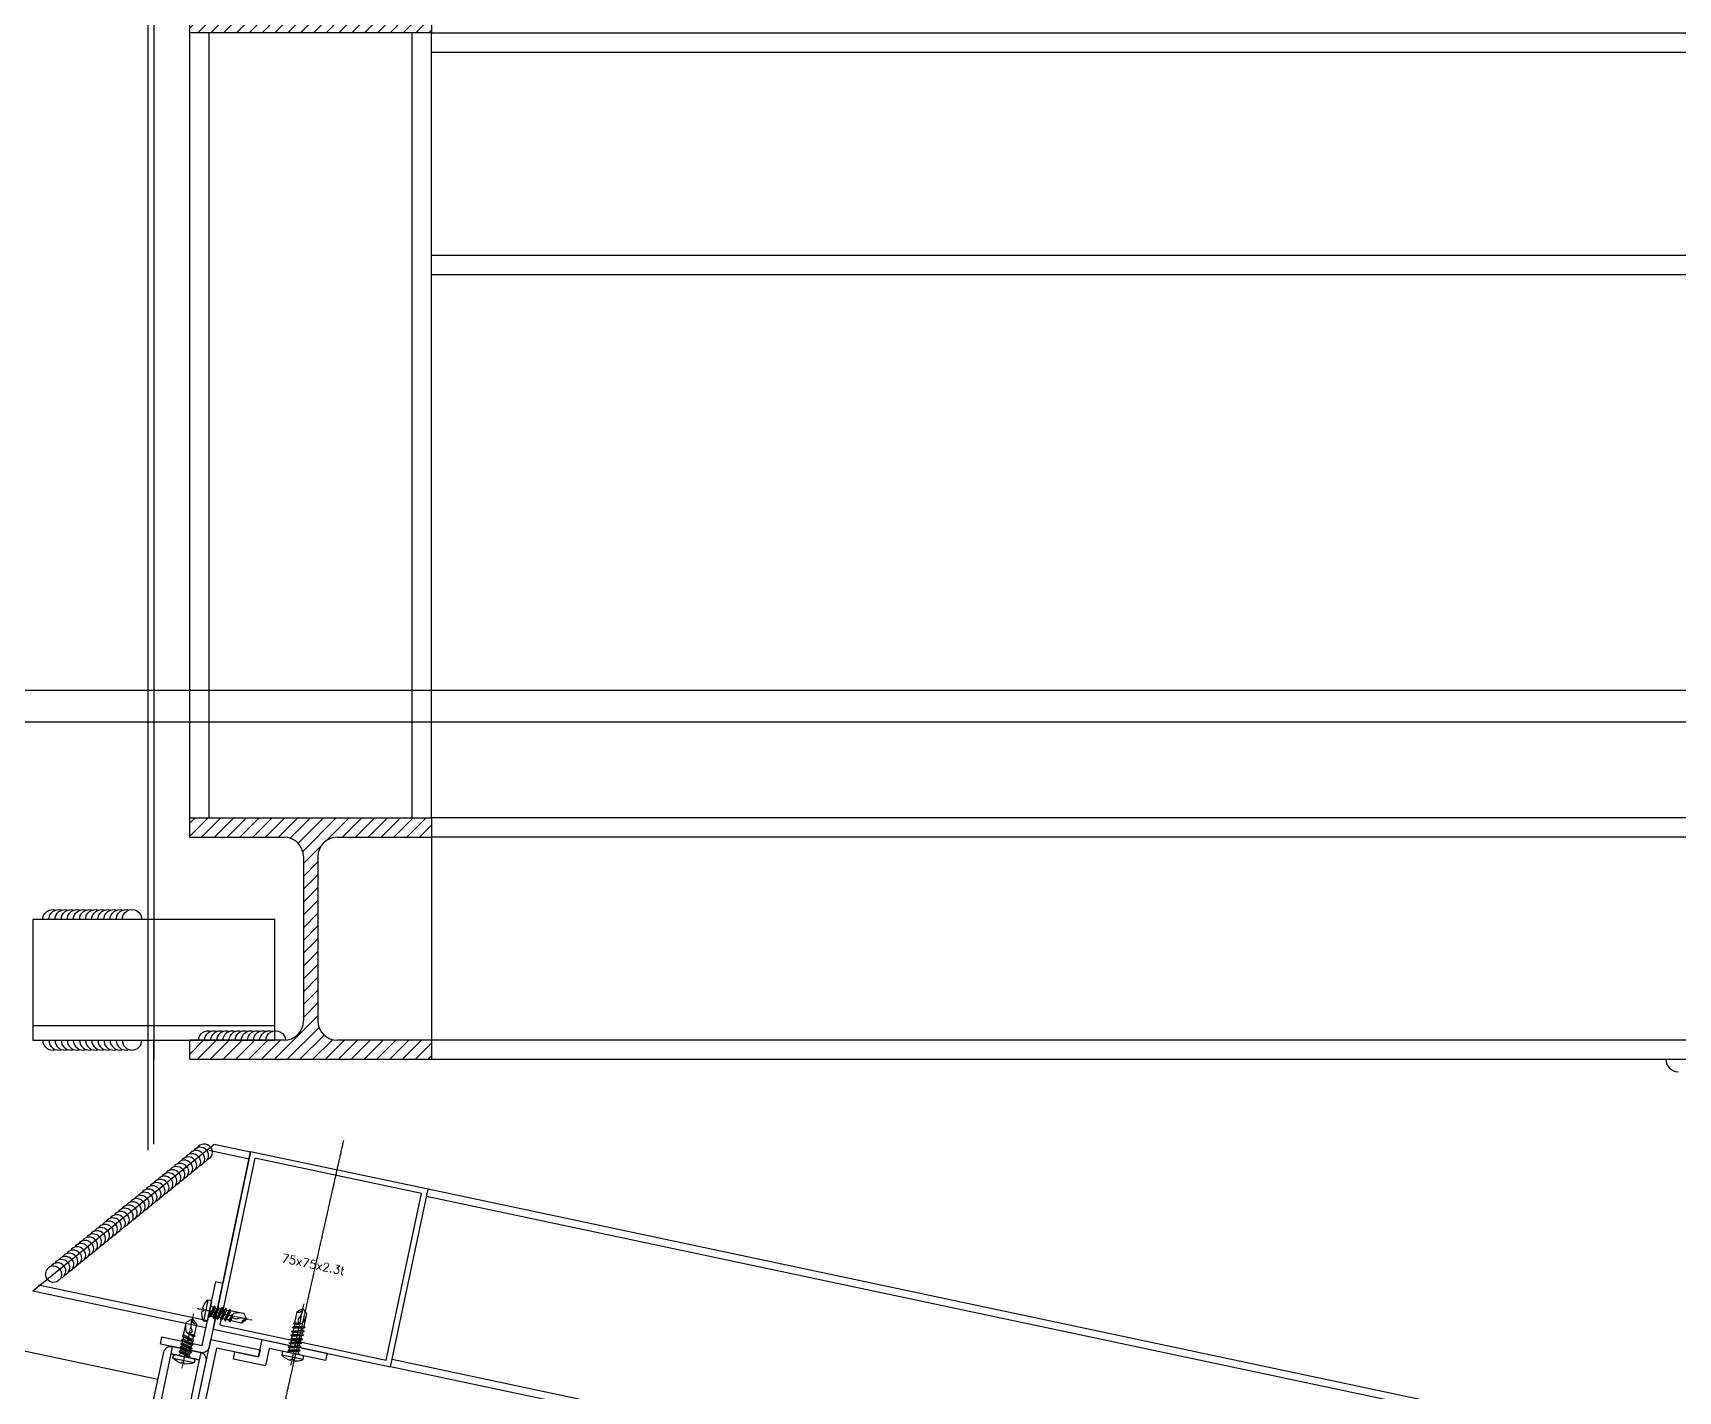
# Model space of a CAD drawing. Extents: x -3378 to 102197, y -3799 to 48702.
# Drawn here: x 88874 to 89555, y 23966 to 24528 of the extents above; entities that cross this region are included whole.
import ezdxf

# ---------------------------------------------------------------- set-up
doc = ezdxf.new("R2010")
doc.units = 0
doc.linetypes.add('CENTER', pattern=[2, 1.25, -0.25, 0.25, -0.25])
doc.linetypes.add('HIDDEN', pattern=[0.375, 0.25, -0.125])
for name, color, linetype in [('24WELD', 55, 'Continuous'), ('ARR', 6, 'Continuous'), ('BCM CL', 14, 'CENTER'), ('BCM-EXT', 2, 'Continuous'), ('BCM-SIL', 8, 'Continuous'), ('GM_SECT_15', 15, 'Continuous'), ('結構體 STRUCTURAL', 154, 'Continuous'), ('視覺模型鋁擠型暫替', 4, 'Continuous'), ('金屬面材 METAL PANEL', 2, 'Continuous'), ('隱藏線 HIDDEN', 8, 'HIDDEN')]:
    doc.layers.add(name, color=color, linetype=linetype)
doc.layers.add('不顯示', color=254, linetype='Continuous', plot=False)
doc.styles.add('DIM', font='simplex.shx', dxfattribs={"bigfont": 'chineset.shx'})

# ---------------------------------------------------------------- blocks, each defined once
blk = doc.blocks.new('A$C20AE7E0D')
at = {"layer": 'ARR', "color": 0, "linetype": 'CENTER', "ltscale": 0.87}
blk.add_line((21, 0), (-5.1, 0), dxfattribs=at)
at = {"layer": 'ARR', "color": 0, "linetype": 'ByBlock', "ltscale": 0.3}
for p, q in [((-1.61, -4.5), (-1.61, 4.5)), ((0.5, 2.24), (1.14, 1.9)), ((0.72, 2.13), (1.65, -2.5)), ((1.89, 1.9), (1.14, 1.9)), ((2.24, 2.5), (3.24, -2.5)), ((3.48, 1.9), (2.73, 1.9)), ((3.83, 2.5), (4.83, -2.5)), ((5.07, 1.9), (4.32, 1.9)), ((5.42, 2.5), (6.42, -2.5)), ((6.81, 1.9), (5.91, 1.9)), ((7.16, 2.5), (8.16, -2.5)), ((8.4, 1.9), (7.65, 1.9)), ((8.75, 2.5), (9.75, -2.5)), ((10.14, 1.9), (9.24, 1.9)), ((10.49, 2.5), (11.49, -2.5)), ((11.73, 1.9), (10.98, 1.9)), ((12.08, 2.5), (12.7, -0.6)), ((17.12, 2.1), (12.46, 2.1)), ((18.83, 0.06), (17.12, 2.1)), ((18.83, 0.06), (18.95, 0.06)), ((19, -0.01), (19, 0.01)), ((2.14, -1.9), (2.89, -1.9)), ((3.73, -1.9), (4.48, -1.9)), ((5.32, -1.9), (6.07, -1.9)), ((6.91, -1.9), (7.81, -1.9)), ((8.65, -1.9), (9.4, -1.9)), ((10.24, -1.9), (11.14, -1.9)), ((11.87, -2.1), (15.91, -2.1)), ((18.83, -0.06), (17.12, -2.1)), ((18.83, -0.06), (18.95, -0.06))]:
    blk.add_line(p, q, dxfattribs=at)
blk.add_lwpolyline([(-2.98, -0.5, 0.134476), (-1.61, -4.5), (-0.58, -4.5, 0.198912), (-0.44, -4.44), (-0.06, -4.06, 0.198912), (0, -3.92), (0, 3.92, 0.198912), (-0.06, 4.06), (-0.44, 4.44, 0.198912), (-0.58, 4.5), (-1.61, 4.5, 0.134562), (-2.98, 0.5), (-2.48, 0.5), (-2.48, -0.5), (-2.98, -0.5)], format="xyb", dxfattribs=at)
blk.add_lwpolyline([(1.14, 1.9), (2.14, -1.9), (1.8, -2.5), (1.65, -2.5), (1.3, -1.9), (0.3, 1.9), (0.5, 2.24)], dxfattribs=at)
for points in [[(3.24, -2.5), (2.89, -1.9), (1.89, 1.9), (2.24, 2.5), (2.39, 2.5), (2.73, 1.9), (3.73, -1.9), (3.39, -2.5)], [(4.83, -2.5), (4.48, -1.9), (3.48, 1.9), (3.83, 2.5), (3.98, 2.5), (4.32, 1.9), (5.32, -1.9), (4.98, -2.5)], [(6.42, -2.5), (6.07, -1.9), (5.07, 1.9), (5.42, 2.5), (5.57, 2.5), (5.91, 1.9), (6.91, -1.9), (6.57, -2.5)], [(8.16, -2.5), (7.81, -1.9), (6.81, 1.9), (7.16, 2.5), (7.31, 2.5), (7.65, 1.9), (8.65, -1.9), (8.31, -2.5)], [(9.75, -2.5), (9.4, -1.9), (8.4, 1.9), (8.75, 2.5), (8.9, 2.5), (9.24, 1.9), (10.24, -1.9), (9.9, -2.5)], [(11.49, -2.5), (11.14, -1.9), (10.14, 1.9), (10.49, 2.5), (10.64, 2.5), (10.98, 1.9), (11.98, -1.9), (11.64, -2.5)], [(12.08, 2.5), (11.73, 1.9), (12.7, -0.6), (12.46, 2.1), (12.23, 2.5)]]:
    blk.add_lwpolyline(points, close=True, dxfattribs=at)
for centre, radius, start, end in [((0.67, 3.07), 0.874, 220.33884, 257.78016), ((13.86, -0.29), 1.2, 56.15202, 236.15202), ((17.85, 6.88), 7.01, 241.64577, 278.00805), ((18.9, 1.75), 1.82, 168.86169, 267.68654), ((18.95, 0.01), 0.05, 0, 90), ((1.17, -3.34), 1.44, 84.73115, 144.21996), ((16.52, 4.88), 7.01, 241.64577, 274.95411), ((18.95, -0.01), 0.05, 270, 0)]:
    blk.add_arc(centre, radius, start, end, dxfattribs=at)
blk = doc.blocks.new('*U77')
at = {"color": 0, "linetype": 'ByBlock'}
blk.add_blockref('A$C20AE7E0D', (0, 0), dxfattribs=at)
blk = doc.blocks.new('75x75x2.3t')
at = {"layer": 'GM_SECT_15'}
for points in [[(0, -75), (75, -75), (75, 0), (0, 0)], [(2.3, -72.7), (72.7, -72.7), (72.7, -2.3), (2.3, -2.3)]]:
    blk.add_lwpolyline(points, close=True, dxfattribs=at)
at = {"layer": '不顯示', "linetype": 'Continuous', "insert": (21.79, -38.48), "char_height": 3.5, "attachment_point": 1, "style": 'DIM'}
blk.add_mtext_dynamic_manual_height_columns('75x75x2.3t', width=3.4858, gutter_width=17.5, heights=[0], dxfattribs=at)
blk = doc.blocks.new('M5x16圓頭自攻')
at = {"layer": 'ARR', "color": 0, "linetype": 'CENTER', "ltscale": 0.87}
blk.add_line((18, 0), (-5.1, 0), dxfattribs=at)
at = {"layer": 'ARR', "color": 0, "linetype": 'ByBlock', "ltscale": 0.3}
for p, q in [((-1.61, -4.5), (-1.61, 4.5)), ((0.5, 2.24), (1.14, 1.9)), ((0.72, 2.13), (1.65, -2.5)), ((1.89, 1.9), (1.14, 1.9)), ((2.24, 2.5), (3.24, -2.5)), ((3.48, 1.9), (2.73, 1.9)), ((3.83, 2.5), (4.83, -2.5)), ((5.07, 1.9), (4.32, 1.9)), ((5.42, 2.5), (6.42, -2.5)), ((6.81, 1.9), (5.91, 1.9)), ((7.16, 2.5), (8.16, -2.5)), ((8.4, 1.9), (7.65, 1.9)), ((8.73, 1.9), (7.98, 1.9)), ((9.08, 2.5), (9.7, -0.6)), ((14.12, 2.1), (9.46, 2.1)), ((15.83, 0.06), (14.12, 2.1)), ((15.83, 0.06), (15.95, 0.06)), ((16, -0.01), (16, 0.01)), ((2.14, -1.9), (2.89, -1.9)), ((3.73, -1.9), (4.48, -1.9)), ((5.32, -1.9), (6.07, -1.9)), ((6.91, -1.9), (7.81, -1.9)), ((8.54, -2.1), (12.91, -2.1)), ((15.83, -0.06), (14.12, -2.1)), ((15.83, -0.06), (15.95, -0.06))]:
    blk.add_line(p, q, dxfattribs=at)
blk.add_lwpolyline([(-2.98, -0.5, 0.134476), (-1.61, -4.5), (-0.58, -4.5, 0.198912), (-0.44, -4.44), (-0.06, -4.06, 0.198912), (0, -3.92), (0, 3.92, 0.198912), (-0.06, 4.06), (-0.44, 4.44, 0.198912), (-0.58, 4.5), (-1.61, 4.5, 0.134562), (-2.98, 0.5), (-2.48, 0.5), (-2.48, -0.5), (-2.98, -0.5)], format="xyb", dxfattribs=at)
blk.add_lwpolyline([(1.14, 1.9), (2.14, -1.9), (1.8, -2.5), (1.65, -2.5), (1.3, -1.9), (0.3, 1.9), (0.5, 2.24)], dxfattribs=at)
for points in [[(3.24, -2.5), (2.89, -1.9), (1.89, 1.9), (2.24, 2.5), (2.39, 2.5), (2.73, 1.9), (3.73, -1.9), (3.39, -2.5)], [(4.83, -2.5), (4.48, -1.9), (3.48, 1.9), (3.83, 2.5), (3.98, 2.5), (4.32, 1.9), (5.32, -1.9), (4.98, -2.5)], [(6.42, -2.5), (6.07, -1.9), (5.07, 1.9), (5.42, 2.5), (5.57, 2.5), (5.91, 1.9), (6.91, -1.9), (6.57, -2.5)], [(8.16, -2.5), (7.81, -1.9), (6.81, 1.9), (7.16, 2.5), (7.31, 2.5), (7.65, 1.9), (8.65, -1.9), (8.31, -2.5)], [(9.08, 2.5), (8.73, 1.9), (9.7, -0.6), (9.46, 2.1), (9.23, 2.5)]]:
    blk.add_lwpolyline(points, close=True, dxfattribs=at)
for centre, radius, start, end in [((0.67, 3.07), 0.874, 220.33884, 257.78016), ((10.86, -0.29), 1.2, 56.15202, 236.15202), ((14.85, 6.88), 7.01, 241.64577, 278.00805), ((15.9, 1.75), 1.82, 168.86169, 267.68654), ((15.95, 0.01), 0.05, 0, 90), ((1.17, -3.34), 1.44, 84.73115, 144.21996), ((13.52, 4.88), 7.01, 241.64577, 274.95411), ((15.95, -0.01), 0.05, 270, 0)]:
    blk.add_arc(centre, radius, start, end, dxfattribs=at)
blk = doc.blocks.new('*U255')
blk.add_blockref('M5x16圓頭自攻', (0, 0))
blk = doc.blocks.new('*U430')
for centre, end in [((-87.85, 45.64), 260.75881), ((-85.63, 44.49), 260.75881), ((-83.42, 43.33), 260.75881), ((-81.2, 42.18), 260.75881), ((-78.98, 41.03), 260.75881), ((-76.76, 39.88), 260.75881), ((-74.54, 38.72), 260.75881), ((-72.32, 37.57), 260.75881), ((-70.11, 36.42), 260.75881), ((-67.89, 35.27), 260.75881), ((-65.67, 34.11), 260.75881), ((-63.45, 32.96), 260.75881), ((-61.23, 31.81), 260.75881), ((-59.01, 30.66), 260.75881), ((-56.79, 29.5), 260.75881), ((-54.58, 28.35), 260.75881), ((-52.36, 27.2), 260.75881), ((-50.14, 26.05), 260.75881), ((-47.92, 24.89), 260.75881), ((-45.7, 23.74), 260.75881), ((-43.48, 22.59), 260.75881), ((-41.26, 21.44), 260.75881), ((-39.05, 20.28), 260.75881), ((-36.83, 19.13), 260.75881), ((-34.61, 17.98), 260.75881), ((-32.39, 16.83), 260.75881), ((-30.17, 15.67), 260.75881), ((-27.95, 14.52), 260.75881), ((-25.73, 13.37), 260.75881), ((-23.52, 12.22), 260.75881), ((-21.3, 11.06), 260.75881), ((-19.08, 9.91), 260.75881), ((-16.86, 8.76), 260.75881), ((-14.64, 7.61), 260.75881), ((-12.42, 6.45), 260.75881), ((-10.21, 5.3), 260.75881), ((-7.99, 4.15), 260.75881), ((-5.77, 3), 260.75881), ((-3.55, 1.84), 332.54896)]:
    blk.add_arc(centre, 4, 152.54896, end)
blk = doc.blocks.new('*U431')
for centre, end in [((-87.85, 45.64), 260.75881), ((-85.63, 44.49), 260.75881), ((-83.42, 43.33), 260.75881), ((-81.2, 42.18), 260.75881), ((-78.98, 41.03), 260.75881), ((-76.76, 39.88), 260.75881), ((-74.54, 38.72), 260.75881), ((-72.32, 37.57), 260.75881), ((-70.11, 36.42), 260.75881), ((-67.89, 35.27), 260.75881), ((-65.67, 34.11), 260.75881), ((-63.45, 32.96), 260.75881), ((-61.23, 31.81), 260.75881), ((-59.01, 30.66), 260.75881), ((-56.79, 29.5), 260.75881), ((-54.58, 28.35), 260.75881), ((-52.36, 27.2), 260.75881), ((-50.14, 26.05), 260.75881), ((-47.92, 24.89), 260.75881), ((-45.7, 23.74), 260.75881), ((-43.48, 22.59), 260.75881), ((-41.26, 21.44), 260.75881), ((-39.05, 20.28), 260.75881), ((-36.83, 19.13), 260.75881), ((-34.61, 17.98), 260.75881), ((-32.39, 16.83), 260.75881), ((-30.17, 15.67), 260.75881), ((-27.95, 14.52), 260.75881), ((-25.73, 13.37), 260.75881), ((-23.52, 12.22), 260.75881), ((-21.3, 11.06), 260.75881), ((-19.08, 9.91), 260.75881), ((-16.86, 8.76), 260.75881), ((-14.64, 7.61), 260.75881), ((-12.42, 6.45), 260.75881), ((-10.21, 5.3), 260.75881), ((-7.99, 4.15), 260.75881), ((-5.77, 3), 260.75881), ((-3.55, 1.84), 332.54896)]:
    blk.add_arc(centre, 4, 152.54896, end)
blk = doc.blocks.new('H-100x100x6x8')
at = {"layer": '視覺模型鋁擠型暫替', "linetype": 'Continuous'}
h = blk.add_hatch(dxfattribs=at)
h.set_pattern_fill('ANSI31', color=1, scale=30)
h.set_pattern_definition([(45, (-90912.223, -1005445.726), (-2.65165043, 2.65165043), [])])
edge = h.paths.add_edge_path()
edge.add_line((61, -8), (100, -8))
edge.add_line((100, -8), (100, 0))
edge.add_line((100, 0), (0, 0))
edge.add_line((0, 0), (0, -8))
edge.add_line((0, -8), (39, -8))
edge.add_arc((39, -16), 8, 0, 90, ccw=False)
edge.add_line((47, -16), (47, -84))
edge.add_arc((39, -84), 8, -90, 0, ccw=False)
edge.add_line((39, -92), (0, -92))
edge.add_line((0, -92), (0, -100))
edge.add_line((0, -100), (100, -100))
edge.add_line((100, -100), (100, -92))
edge.add_line((100, -92), (61, -92))
edge.add_arc((61, -84), 8, 180, 270, ccw=False)
edge.add_line((53, -84), (53, -16))
edge.add_arc((61, -16), 8, 90, 180, ccw=False)
h.paths.add_polyline_path([(51.93, -76.8), (51.93, -70.8)], flags=16)
h.paths.add_polyline_path([(93.05, -6), (93.05, -2)], flags=16)
h.paths.add_polyline_path([(93.05, -98), (93.05, -94)], flags=16)
h.paths.add_polyline_path([(75.39, -100.55), (75.39, -93.05)])
for p, q in [((0, 0), (100, 0)), ((0, -8), (0, 0)), ((100, 0), (100, -8)), ((0, -8), (39, -8)), ((61, -8), (100, -8)), ((47, -16), (47, -84)), ((53, -16), (53, -84)), ((0, -100), (0, -92)), ((39, -92), (0, -92)), ((100, -92), (61, -92)), ((100, -92), (100, -100)), ((100, -100), (0, -100))]:
    blk.add_line(p, q, dxfattribs=at)
for centre, start, end in [((39, -16), 0, 90), ((61, -16), 90, 180), ((39, -84), 270, 0), ((61, -84), 180, 270)]:
    blk.add_arc(centre, 8, start, end, dxfattribs=at)
blk = doc.blocks.new('*U456')
for centre, end in [((4, -0.13), 178.14306), ((6.5, -0.21), 106.35291), ((9, -0.29), 106.35291), ((11.49, -0.37), 106.35291), ((13.99, -0.45), 106.35291), ((16.49, -0.53), 106.35291), ((18.99, -0.62), 106.35291), ((21.49, -0.7), 106.35291), ((23.99, -0.78), 106.35291), ((26.49, -0.86), 106.35291), ((28.98, -0.94), 106.35291), ((31.48, -1.02), 106.35291)]:
    blk.add_arc(centre, 4, 358.14306, end)
blk = doc.blocks.new('*U444')
for centre, end in [((4, -0.13), 178.14306), ((6.5, -0.21), 106.35291), ((9, -0.29), 106.35291), ((11.49, -0.37), 106.35291), ((13.99, -0.45), 106.35291), ((16.49, -0.53), 106.35291), ((18.99, -0.62), 106.35291), ((21.49, -0.7), 106.35291), ((23.99, -0.78), 106.35291), ((26.49, -0.86), 106.35291), ((28.98, -0.94), 106.35291), ((31.48, -1.02), 106.35291), ((33.98, -1.1), 106.35291), ((36.48, -1.18), 106.35291)]:
    blk.add_arc(centre, 4, 358.14306, end)
blk = doc.blocks.new('*U445')
for centre, end in [((4, -0.13), 178.14306), ((6.5, -0.21), 106.35291), ((9, -0.29), 106.35291), ((11.49, -0.37), 106.35291), ((13.99, -0.45), 106.35291), ((16.49, -0.53), 106.35291), ((18.99, -0.62), 106.35291), ((21.49, -0.7), 106.35291), ((23.99, -0.78), 106.35291), ((26.49, -0.86), 106.35291), ((28.98, -0.94), 106.35291), ((31.48, -1.02), 106.35291), ((33.98, -1.1), 106.35291), ((36.48, -1.18), 106.35291)]:
    blk.add_arc(centre, 4, 358.14306, end)

msp = doc.modelspace()

# ---------------------------------------------------------------- linework, layer by layer
at = {"color": 2}
msp.add_arc((89554.506, 24103.468, 0), 5, 180, 270, dxfattribs=at)
at = {"layer": 'BCM CL', "ltscale": 0.5}
msp.add_line((89002.642, 24070.019, 0), (88965.42, 23904.324, 0), dxfattribs=at)
at = {"layer": 'BCM-EXT'}
msp.add_line((88969.081, 23987.707, 0), (88995.887, 23982.028, 0), dxfattribs=at)
at = {"layer": 'BCM-EXT', "linetype": 'Continuous', "elevation": 0}
msp.add_lwpolyline([(88948.733, 23992.018), (88964.277, 24065.389)], dxfattribs=at)
at = {"layer": 'GM_SECT_15'}
for p, q in [((88921.949, 24103.481), (88921.95, 24536.085)), ((88924.25, 24536.085), (88924.249, 24103.481)), ((88974.249, 24117.468, 0), (88874.249, 24117.468, 0)), ((88921.95, 24065.982, 0), (88921.949, 24111.468, 0)), ((88924.25, 24068.562, 0), (88924.25, 24111.468, 0)), ((88874.248, 24007.798, 0), (88949.248, 24068.573, 0)), ((88949.249, 24068.573, 0), (88964.277, 24065.389, 0)), ((88946.949, 24065.994, 0), (88963.655, 24062.454, 0)), ((90669.02, 23704.232, 0), (89037.649, 24049.845, 0)), ((90668.398, 23701.297, 0), (89037.027, 24046.91, 0)), ((88874.249, 24007.798, 0), (88945.798, 23992.64, 0)), ((88876.549, 24010.377, 0), (88946.42, 23995.574, 0)), ((90653.476, 23630.861, 0), (89022.105, 23976.474, 0)), ((90654.098, 23633.796, 0), (89022.726, 23979.409, 0))]:
    msp.add_line(p, q, dxfattribs=at)
at = {"layer": 'GM_SECT_15', "elevation": 0}
msp.add_lwpolyline([(88874.249, 24161.468), (88874.249, 24111.468), (88974.249, 24111.468), (88974.249, 24161.468)], close=True, dxfattribs=at)
at = {"layer": '結構體 STRUCTURAL'}
for p, q in [((90754.403, 24256.085, 0), (86461.701, 24256.085, 0)), ((90754.403, 24243.085, 0), (86461.701, 24243.085, 0))]:
    msp.add_line(p, q, dxfattribs=at)
at = {"layer": '視覺模型鋁擠型暫替', "linetype": 'Continuous'}
for p, q in [((88939.098, 24203.468, 0), (88939.098, 24528.085, 0)), ((88947.098, 24203.468, 0), (88947.098, 24528.085, 0)), ((89031.098, 24203.468, 0), (89031.098, 24528.085, 0)), ((89039.099, 24203.468, 0), (89039.098, 24528.085, 0)), ((90907.701, 24528.072), (89039.248, 24528.072)), ((90907.701, 24520.072), (89039.248, 24520.072)), ((90907.701, 24436.072), (89039.098, 24436.072)), ((90907.701, 24428.072), (89039.098, 24428.072)), ((89039.083, 24203.48, 0), (89039.083, 24103.468, 0)), ((90857.201, 24203.468, 0), (89039.083, 24203.468, 0)), ((90857.201, 24195.468, 0), (89039.083, 24195.468, 0)), ((90857.201, 24111.468, 0), (89039.083, 24111.468, 0)), ((90857.201, 24103.468, 0), (89039.083, 24103.468, 0))]:
    msp.add_line(p, q, dxfattribs=at)
at = {"layer": '金屬面材 METAL PANEL'}
msp.add_line((88738.116, 24011.104, 0), (88925.947, 23971.311, 0), dxfattribs=at)
at = {"layer": '金屬面材 METAL PANEL', "elevation": 0}
for points in [[(88630.201, 24077.285), (88630.201, 24114.649), (88617.201, 24114.649), (88617.201, 24117.649), (88630.201, 24117.649, -0.4142136), (88633.201, 24114.649), (88633.201, 24077.285), (88722.57, 24058.352, -0.4142136), (88724.883, 24054.795), (88712.034, 23994.142), (88921.387, 23949.789), (88928.309, 23982.464, -0.4142136), (88931.866, 23984.777), (88943.605, 23982.29), (88942.984, 23979.355), (88931.244, 23981.842), (88924.322, 23949.167, -0.4142132), (88920.765, 23946.854), (88710.042, 23991.497, -0.4142136), (88708.809, 23993.394), (88721.949, 24055.417), (88632.579, 24074.35, -0.3543077)], [(88927.569, 23988.754), (88944.2, 23985.231), (88949.823, 24011.639), (88952.758, 24011.017), (88947.135, 23984.609, -0.4142136), (88943.578, 23982.296), (88926.947, 23985.819)]]:
    msp.add_lwpolyline(points, format="xyb", close=True, dxfattribs=at)
at = {"layer": '金屬面材 METAL PANEL', "linetype": 'Continuous', "elevation": 0}
for points in [[(89009.49, 23953.613), (89004.931, 23932.09), (88938.996, 23946.059), (88947.825, 23987.734), (88968.174, 23983.423), (88967.552, 23980.488), (88950.138, 23984.177), (88942.553, 23948.372), (89002.617, 23935.647), (89006.555, 23954.234), (89009.49, 23953.613)], [(88995.265, 23979.093), (88971.913, 23984.04), (88970.383, 23976.821), (88957.128, 23979.63), (88957.75, 23982.564), (88967.552, 23980.488), (88969.081, 23987.707), (88995.887, 23982.028), (88995.263, 23979.094)]]:
    msp.add_lwpolyline(points, dxfattribs=at)
at = {"layer": '金屬面材 METAL PANEL', "elevation": 0}
msp.add_lwpolyline([(90081.793, 23703.952), (88938.996, 23946.059), (88945.919, 23978.733, 0.4142136), (88943.605, 23982.29), (88931.866, 23984.777), (88931.244, 23981.842), (88942.984, 23979.355), (88936.061, 23946.68, 0.4142132), (88938.374, 23943.124), (90081.172, 23701.017)], format="xyb", dxfattribs=at)
at = {"layer": '隱藏線 HIDDEN', "linetype": 'HIDDEN', "ltscale": 20}
for p, q in [((88921.949, 24111.468, 0), (88921.949, 24161.468, 0)), ((88924.249, 24161.468, 0), (88924.248, 24111.468, 0))]:
    msp.add_line(p, q, dxfattribs=at)

# ---------------------------------------------------------------- block references
at = {"layer": '24WELD'}
for name, p, xscale, yscale, zscale, rotation in [('*U445', (88919.285, 24161.468, 0), -1.012500000000001, 1.012500000000001, 1.012500000000001, 358.1430628016457), ('*U456', (88978.63, 24111.387, 0), -1.012500000000001, 1.012500000000001, 1.012500000000001, 358.1430628016457), ('*U444', (88919.285, 24111.468, 0), 1.012500000000001, 1.012500000000001, 1.012500000000001, 181.8569371983544), ('*U431', (88880.123, 24012.594, 0), 0.8437500000000009, 0.8437500000000009, 0.8437500000000009, 246.4646383346243), ('*U430', (88880.123, 24012.594, 0), -0.8437500000000007, 0.8437500000000009, 0.8437500000000008, 11.56255111433246)]:
    msp.add_blockref(name, p, dxfattribs=dict(at, xscale=xscale, yscale=yscale, zscale=zscale, rotation=rotation))
at = {"layer": 'BCM-SIL', "xscale": -1}
for p, rotation in [((88947.22, 23999.413, 0), 168.0385135659577), ((88936.845, 23980.662, 0), 258.0385135659577)]:
    msp.add_blockref('*U255', p, dxfattribs=dict(at, rotation=rotation))
at = {"layer": 'BCM-SIL', "rotation": 78.03850574823184}
msp.add_blockref('*U77', (88981.862, 23981.933, 0), dxfattribs=at)
at = {"layer": '視覺模型鋁擠型暫替', "linetype": 'Continuous'}
for p in [(88939.098, 24628.085, 0), (88939.083, 24203.468, 0)]:
    msp.add_blockref('H-100x100x6x8', p, dxfattribs=at)
at = {"layer": '視覺模型鋁擠型暫替', "linetype": 'Continuous', "rotation": 348.0385048947664}
msp.add_blockref('75x75x2.3t', (88964.277, 24065.389, 0), dxfattribs=at)

doc.saveas('drawing.dxf')
